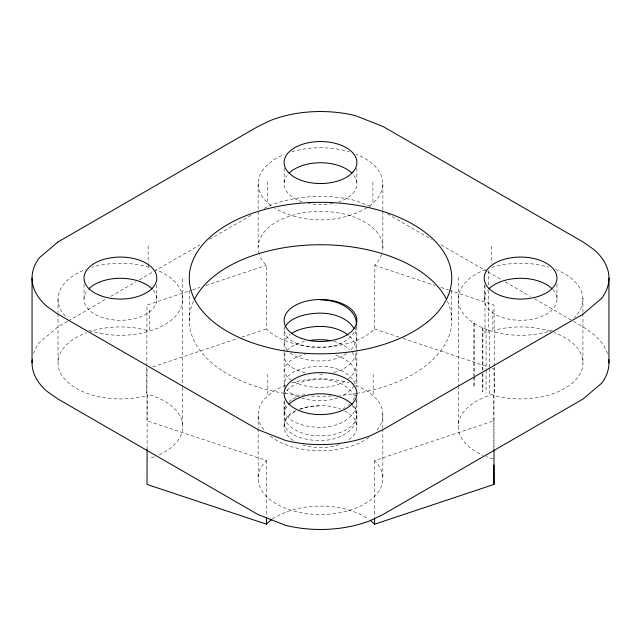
<?xml version="1.0" encoding="UTF-8"?>
<svg xmlns="http://www.w3.org/2000/svg" width="641" height="641" viewBox="0 0 641 641"><rect width="100%" height="100%" fill="white"/><g stroke="black" fill="none" stroke-linecap="round" stroke-linejoin="round"><path stroke-width="0.48" stroke-dasharray="3.21 2.4" d="M146.821 366.139L147.013 305.108L191.555 290.261M159.144 454.806A62.369 36.008 0 0 0 148.135 394.335L146.821 393.991L147.013 368.759L148.912 368.134M148.335 395.112L147.101 395.457L147.013 420.76L266.448 460.526L265.037 461.993A62.369 36.008 0 0 0 320.26 514.467A62.369 36.008 0 0 0 376.179 462.233L374.584 460.558L493.987 420.76L493.866 395.449L492.865 395.185M285.646 384.945L273.875 390.89L265.037 398.333A62.369 36.008 0 0 0 264.821 431.032M369.448 206.041L374.889 201.378A62.369 36.008 0 0 0 356.003 154.152M381.659 254.461A62.369 36.008 0 0 1 374.889 265.029L374.592 328.969L372.91 330.58A62.369 36.008 0 0 1 267.601 330.139L266.416 328.961L266.416 265.31L265.59 264.485A62.369 36.008 0 0 1 259.389 254.597M366.932 207.772C339.313 223.885 302.536 223.885 274.725 208.213M67.457 321.365L57.93 326.862L39.317 342.679A88.354 51.008 0 0 0 33.612 353.375M68.323 320.869L106.438 298.858M110.765 296.358L135.884 281.856M139.353 279.853L153.215 271.856M154.08 271.351L199.984 244.846M209.519 239.349L251.961 214.839M264.004 208.485L270.839 205.224A88.354 51.008 0 0 1 355.587 200.593L371.107 206.682M485.541 269.5L485.005 269.717A62.369 36.008 0 0 0 467.249 317.936C475.165 325.34 485.437 329.674 495.83 332.326A62.369 36.008 0 0 0 552.342 330.275M192.5 289.948L200.08 287.416M205.769 285.525L266.416 265.31M152.702 366.868L237.987 338.44M241.777 337.174L266.416 328.961M89.059 330.411A62.369 36.008 0 0 0 143.792 332.663C159.873 328.761 179.464 319.939 182.597 301.783C184.199 285.878 169.056 274.701 155.795 269.653M291.431 382.965C310.076 377.429 330.339 377.421 349.025 382.789M491.703 267.369L495.83 266.239A62.369 36.008 0 0 1 548.912 267.201M494.211 367.125L494.211 393.983L491.703 394.68A62.369 36.008 0 0 0 482.889 455.27M494.211 366.131L494.211 330.323L495.83 329.891A62.369 36.008 0 0 1 550.643 331.381M146.821 330.339L142.927 329.362A62.369 36.008 0 0 0 90.814 331.237M149.081 267.321L142.927 265.703A62.369 36.008 0 0 0 91.679 267.321M374.592 265.31L435.239 285.525M440.92 287.424L448.5 289.948M449.453 290.261L493.987 305.108L494.211 330.323M374.592 328.969L399.231 337.182M403.021 338.44L488.298 366.868M492.088 368.134L493.987 368.759L494.211 393.983M355.755 385.105L367.445 391.098L376.179 398.582A62.369 36.008 0 0 1 375.963 431.281M387.308 213.846L431.481 239.349M441.016 244.846L486.92 271.351M487.785 271.856L501.647 279.853M505.116 281.856L530.235 296.358M534.562 298.858L572.677 320.869M573.543 321.365L583.07 326.862L593.67 334.265A88.354 51.008 0 0 1 607.86 354.954M270.943 205.593L265.59 200.833A62.369 36.008 0 0 1 284.275 154.449M582.933 298.153L582.933 312.351M582.933 313.345L582.933 364.064M556.973 284.099L556.973 299.531M493.987 420.76L493.987 448.612M493.866 449.157L493.866 395.449L495.83 395.986A62.369 36.008 0 0 0 575.714 379.784A62.369 36.008 0 0 0 554.016 332.535M492.865 310.316L492.865 331.533M491.703 246.152L491.703 263.515M489.412 330.468L489.412 367.269M489.412 368.263L489.412 394.119M488.29 270.47L488.29 285.389M488.29 290.365L488.29 332.134M486.078 329.274L486.078 369.056M486.078 370.049L486.078 392.925M485.005 285.63L485.005 333.368M484.219 284.564L484.219 299.026M482.889 327.96L482.889 369.737M482.889 373.711L482.889 391.619L482.369 391.387L482.369 373.487M482.369 327.735L482.369 372.493M474.244 323.376L474.244 376.091M474.244 377.084L474.244 387.028L473.811 386.747L473.811 376.804M473.811 323.096L473.811 375.81M458.243 277.313L458.243 385.057M458.243 386.05L458.243 425.832M451.729 290.413L451.729 320.019M382.861 184.071L382.861 209.928M382.861 210.921L382.861 247.722M382.845 413.814L382.845 427.739M382.845 428.733L382.845 477.465M374.584 460.558L374.584 517.255M373.15 374.288L373.15 395.505M372.91 182.052L372.91 203.269M356.861 168.022L356.861 184.416M356.861 326.846L356.861 351.188M356.861 352.189L356.861 387.212M356.877 398.79L356.861 427.251M284.139 168.022L284.139 184.416M284.139 326.846L284.139 351.188M284.139 352.189L284.139 388.214M284.139 427.251L284.139 399.912L284.123 414.431M267.834 374.304L267.834 395.521M267.601 181.611L267.601 202.828M266.448 460.526L266.448 516.221M258.139 183.446L258.139 247.097M258.155 415.801L258.155 427.731M258.155 428.725L258.155 479.452M189.271 290.389L189.271 320.981M182.757 278.819L182.757 386.563M182.757 387.557L182.757 427.347M156.781 284.612L156.781 299.083M149.297 309.972L149.297 331.189M148.135 245.815L148.135 263.171M148.135 264.14L148.135 267.033M147.101 449.165L147.101 395.457L143.792 396.314A62.369 36.008 0 0 1 65.045 379.52A62.369 36.008 0 0 1 86.591 332.679M146.821 367.141L146.821 393.991M84.027 284.051L84.027 299.483M58.035 299.547L58.035 312.479M58.035 313.473L58.035 363.207M555.651 269.5A62.369 36.008 0 0 1 574.28 317.607M552.686 289.387A36.385 21.001 0 0 1 521.301 320.284A36.385 21.001 0 0 1 487.865 290.109M353.888 175.418A36.385 21.001 0 0 1 352.919 193.294L351.813 194.447A36.385 21.001 0 0 1 339.017 201.835M332.823 203.518A36.385 21.001 0 0 1 308.177 203.518M301.983 201.835A36.385 21.001 0 0 1 289.187 194.447L288.081 193.294A36.385 21.001 0 0 1 287.112 175.418M153.175 290.157A36.385 21.001 0 0 1 119.611 320.284A36.385 21.001 0 0 1 88.354 289.339M272.433 519.17A62.369 36.008 0 0 1 368.543 519.154M154.369 456.785A62.369 36.008 0 0 1 149.297 458.499M492.865 458.844A62.369 36.008 0 0 1 486.078 456.584M259.14 253.852A62.369 36.008 0 0 1 319.082 211.41A62.369 36.008 0 0 1 382.308 252.234M353.688 406.202A36.385 21.001 0 0 1 319.851 435.808A36.385 21.001 0 0 1 287.865 405.521M291.791 151.789A62.369 36.008 0 0 1 349.289 151.821M65.35 316.205A62.369 36.008 0 0 1 85.774 269.332M369.024 437.426A62.369 36.008 0 0 1 268.779 434.935M344.562 410.833A36.385 21.001 0 0 1 347.791 440.479M339.017 444.67A36.385 21.001 0 0 1 301.983 444.67M293.209 440.479A36.385 21.001 0 0 1 296.438 410.833M300.052 409.214A36.385 21.001 0 0 1 340.948 409.214M447.402 301.19A131.229 75.766 0 0 1 358.351 393.045M357.47 393.197A131.229 75.766 0 0 1 339.586 395.457M331.397 396.002A131.229 75.766 0 0 1 309.435 395.994M285.125 393.462A131.229 75.766 0 0 0 301.246 395.449A35.896 17.275 0 0 1 307.271 393.943M284.243 393.318A131.229 75.766 0 0 1 193.878 300.589M351.981 352.077A35.896 23.909 0 0 1 348.183 378.839M345.09 381.026A35.896 23.909 0 0 1 320.5 387.501A35.896 17.275 0 0 1 294.315 382.052M333.729 341.365A35.896 23.909 0 0 1 349.561 349.545M356.14 353.335A35.896 23.909 0 0 1 333.729 372.565M322.76 374.2A35.896 23.909 0 0 1 320.5 374.248A35.896 17.275 0 0 1 318.24 374.208M349.561 336.285A35.896 23.909 0 0 1 356.348 348.832M356.14 326.814A35.896 23.909 0 0 1 320.5 347.726A35.896 17.275 0 0 1 285.221 327.206M290.173 352.967A35.896 17.275 0 0 0 320.5 360.979A35.896 23.909 0 0 0 346.685 353.447M287.104 350.066A35.896 17.275 0 0 1 290.173 334.45M305.204 372.597A35.896 17.275 0 0 1 285.71 352.67M287.104 350.611A35.896 17.275 0 0 1 305.204 341.332M355.29 331.133A35.896 23.909 0 0 1 349.561 351.132M291.439 380.377A35.896 17.275 0 0 1 305.204 354.593M351.981 405.12A35.896 23.909 0 0 1 320.5 440.543A35.896 17.275 0 0 1 287.104 429.63A35.896 17.275 0 0 1 295.91 410.673M356.14 400.385A35.896 23.909 0 0 1 320.5 427.283A35.896 17.275 0 0 1 286.335 404.671M354.665 395.986A35.896 23.909 0 0 0 320.5 379.472A35.896 17.275 0 0 0 285.221 393.51M335.796 355.218A35.896 23.909 0 0 1 355.29 382.805M353.896 385.658A35.896 23.909 0 0 1 342.222 395.906M337.807 397.813A35.896 23.909 0 0 1 320.5 400.761A35.896 17.275 0 0 1 301.887 398.269M297.6 396.803A35.896 17.275 0 0 1 287.104 389.848M285.221 386.723A35.896 17.275 0 0 1 320.5 366.211A35.896 23.909 0 0 1 355.29 384.175M355.779 394.6A35.896 23.909 0 0 1 355.29 396.066M354.665 397.508A35.896 23.909 0 0 1 352.999 400.296M349.561 404.167A35.896 23.909 0 0 1 348.183 405.36M345.09 407.548A35.896 23.909 0 0 1 343.4 408.541M289.019 401.683A35.896 17.275 0 0 1 291.439 399.856M292.817 398.998A35.896 17.275 0 0 1 299.379 396.026M299.379 409.287A35.896 17.275 0 0 1 320.5 405.993"/><path stroke-width="0.96" d="M147.101 449.165L147.013 484.42L266.448 524.178L267.834 522.832A62.369 36.008 0 0 1 271.616 519.755M370.947 520.941A62.369 36.008 0 0 1 373.15 522.816L374.584 524.218L493.987 484.42L493.987 449.605M352.085 404.407L351.564 403.87A36.385 21.001 0 0 0 288.939 404.359M493.89 464.949L493.987 484.42M608.95 278.066L608.95 362.934M374.584 518.248L374.584 524.218M266.448 517.215L266.448 524.178M32.05 278.066L32.05 362.934M608.774 359.729A88.354 51.008 0 0 1 601.683 383.198L583.07 399.006L382.973 514.531L370.161 520.652A88.354 51.008 0 0 1 285.413 525.275L258.027 514.531L57.93 399.006L47.33 391.611A88.354 51.008 0 0 1 32.226 359.729M488.931 288.947A36.385 21.001 0 0 1 492.841 285.702L494.379 284.724A36.385 21.001 0 0 1 551.548 288.242M289.187 173.062A36.385 21.001 0 0 1 351.813 173.062M89.5 288.194A36.385 21.001 0 0 1 152.117 288.987M194.247 299.82A131.229 75.766 0 0 1 320.356 244.734A131.229 75.766 0 0 1 446.673 299.659M330.884 340.708A35.896 23.909 0 0 0 320.5 339.69A35.896 17.275 0 0 0 309.395 340.531M353.896 328.28A35.896 23.909 0 0 0 320.5 313.169A35.896 17.275 0 0 0 285.71 326.149M348.183 335.099A35.896 23.909 0 0 0 320.5 326.429A35.896 17.275 0 0 0 291.439 333.552M320.5 299.908A35.896 23.909 0 0 1 356.348 325.316M352.919 172.076L351.813 173.23A36.385 21.001 0 0 1 289.187 173.23L288.081 172.076A36.385 21.001 0 0 1 320.5 141.533A36.385 21.001 0 0 1 352.919 172.076M57.93 241.994L39.317 257.802A88.354 51.008 0 0 0 47.33 306.735L57.93 314.138L258.027 429.662L285.413 440.407A88.354 51.008 0 0 0 370.161 435.776L382.973 429.662L583.07 314.138L601.683 298.321A88.354 51.008 0 0 0 593.67 249.389L583.07 241.994L382.973 126.469L355.587 115.725A88.354 51.008 0 0 0 270.839 120.348L258.027 126.469L57.93 241.994M494.379 263.499L492.841 264.485A36.385 21.001 0 0 0 513.353 298.65A36.385 21.001 0 0 0 555.33 271.816A36.385 21.001 0 0 0 494.379 263.499M352.686 383.799L351.564 382.653A36.385 21.001 0 0 0 288.939 383.142A36.385 21.001 0 0 0 319.851 414.591A36.385 21.001 0 0 0 352.686 383.799M248.572 341.437A131.229 75.766 0 0 0 451.52 282.344A131.229 75.766 0 0 0 261.408 210.416A131.229 75.766 0 0 0 248.572 341.437M100.565 295.669A36.385 21.001 0 0 0 156.733 279.18A36.385 21.001 0 0 0 103.914 259.341A36.385 21.001 0 0 0 100.565 295.669M301.326 338.352A36.385 21.001 0 0 0 356.861 321.157A36.385 21.001 0 0 0 303.305 301.991A36.385 21.001 0 0 0 301.326 338.352"/></g></svg>
